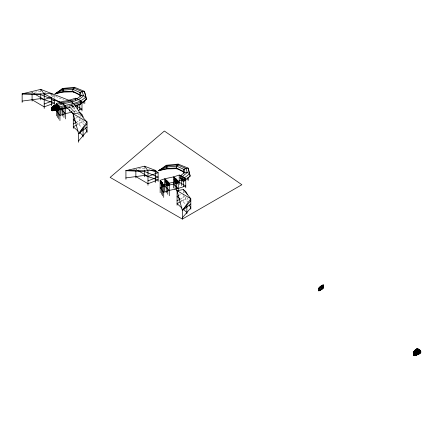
<?xml version="1.0" encoding="UTF-8"?>
<svg xmlns="http://www.w3.org/2000/svg" width="443" height="443" viewBox="0 0 443 443"><rect width="100%" height="100%" fill="white"/><g stroke="black" fill="none" stroke-linecap="round" stroke-linejoin="round"><path stroke-width="0.33" stroke-dasharray="2.21 1.66" d="M68.41 107.965L72.857 107.051L73.826 106.104L72.087 104.526L72.087 106.353M75.57 118.32L78.417 116.742M82.01 114.748L79.557 116.11L79.557 114.061M76.141 122.395L81.025 119.682M76.711 124.926L82.01 121.986L83.577 124.832M179.349 195.147L180.484 194.516M183.33 192.938L184.316 192.389M180.484 198.907L184.803 196.509M181.054 201.438L185.789 198.813L187.666 202.224M52.064 96.69L54.351 95.838L64.202 100.218M70.011 105.235L71.317 105.65L72.857 107.051L74.114 106.613M73.217 105.008L66.876 106.536M73.184 111.918L76.966 110.816M68.449 107.588L74.18 105.871M66.145 106.209L73.184 104.675M68.078 107.361L73.826 106.104M30.755 92.692L40.717 91.347M133.21 169.697L135.198 169.431M144.496 168.174L135.857 169.337L137.014 170.018M84.774 98.789L86.374 99.265M44.61 92.631L45.911 93.058M50.452 94.553L54.351 95.838L54.351 97.715M148.388 169.453L150.338 170.095M32.084 92.515L33.236 93.191M52.922 94.664L54.351 95.838M180.5 199.511L186.874 205.264M76.235 122.24L82.116 127.551M69.712 107.317L74.463 111.636M72.857 107.051L77.016 112.544M77.431 113.098L80.344 116.941M186.863 197.678L188.652 200.535M83.085 120.85L84.873 123.708M185.789 197.102L185.789 200.352M183.33 190.202L183.33 194.815M183.33 195.446L183.33 201.715M144.496 166.208L144.496 169.492M82.01 120.28L82.01 123.525M79.557 118.619L79.557 124.887M74.463 107.029L74.463 112.921M72.857 105.229L72.857 111.287M71.317 103.828L71.317 111.248M69.712 105.34L69.712 108.596M51.493 93.484L51.493 96.22M40.717 89.386L40.717 94.641"/><path stroke-width="0.66" d="M60.254 102.195L56.388 103.524L58.16 105.661L57.346 104.576L54.461 105.451L51.609 107.516L51.737 108.878L51.92 108.219L51.488 107.699L52.872 106.386L57.346 104.576L57.933 105.356M323.462 285.364L318.755 288.083C317.105 293.659 321.989 289.152 323.462 287.878L323.462 284.921C321.535 285.447 319.015 287.003 318.489 288.947L322.166 287.075M321.158 289.7L321.158 285.984L322.853 285.004L322.853 288.537L318.738 290.913L318.738 290.42L320.062 289.578M419 354.118L419.587 352.39L418.757 349.256L417.24 349.084L413.275 352.706L413.385 353.315L413.834 353.315L413.585 354.023L413.275 352.706L413.812 351.687L415.612 349.649L417.323 348.691C419.012 349.217 421.265 350.524 420.8 352.611C419.898 354.19 411.918 357.54 414.277 353.807L414.249 353.531L413.756 354.256L413.651 355.264M418.502 354.134L414.449 355.729C412.189 354.876 415.412 353.874 416.055 353.215L418.026 354.356L420.8 352.611M414.925 355.148L414.449 355.424L413.651 354.959C414.858 354.738 413.269 353.774 413.917 354.854L413.607 355.17M414.964 354.206L416.47 354.815L416.265 355.264L415.761 355.225C413.136 356.515 415.445 354.084 416.852 353.68L416.852 354.035M414.786 351.62L414.858 350.374L417.323 348.691L420.185 350.347L417.716 351.581L415.584 351.814L414.028 351.36L413.325 353.016L414.742 353.841L419.521 352.866M416.852 351.077L418.757 349.256L417.057 349.693L414.786 351.349L415.185 350.12L415.866 350.247L417.716 351.581L418.242 353.221L420.241 352.993L420.379 352.058L419.554 350.684L417.24 349.084L415.329 349.931L414.576 350.662L414.659 351.155M418.757 349.521L418.148 349.605M56.261 108.624L52.163 110.528L55.979 110.445L54.938 108.69L51.825 109.648L52.274 110.739C53.758 111.132 52.872 109.681 52.241 109.177L51.825 109.648L52.274 110.252L53.138 110.373L58.338 109.759L58.631 108.441L57.883 106.276L56.859 104.908L55.43 105.129L56.571 104.792L58.16 105.401L59.229 107.533L59.307 109.111L57.335 110.191L52.274 110.739L51.82 109.958M51.765 110.025C52.019 109.332 51.316 110.335 52.462 110.124M52.191 109.482L51.831 107.333L52.285 107.937L52.191 109.482L51.488 107.699M57.64 109.044L51.936 108.729L52.285 107.937L53.758 107.123L57.601 105.894C65.88 101.851 76.8 103.064 83.494 95.738L85.87 96.829L86.374 99.265L79.779 104.626L75.371 106.17M52.462 109.476L52.241 109.177M52.916 110.08L52.274 110.739L54.362 110.528L53.121 108.607M53.304 106.785L54.461 105.451L55.896 107.367L56.183 109.094L57.601 109.504L59.284 109.083M53.758 107.389L52.872 106.386L51.488 107.865L52.462 108.657L54.301 108.751L59.34 108.136M54.949 106.104L56.255 105.44L58.16 105.401L59.174 107.212L59.39 109.105L58.72 109.532L58.72 118.984M54.334 106.259L53.31 106.519L56.012 105.113L57.518 107.92L57.335 110.191L55.979 110.445L55.386 110.141M56.255 105.777L56.255 105.44M57.596 106.159L55.403 106.708L55.896 107.367L58.969 106.746L58.387 105.96M58.16 105.661L57.374 105.595M161.939 182.488L160.925 181.359C160.366 183.153 161.313 185.03 162.498 186.353C164.209 185.683 162.454 183.225 161.939 182.223L161.939 185.617M52.274 110.562L51.776 109.831L52.246 109.382L52.329 109.803M420.85 351.626L418.33 352.827L414.122 353.547L413.325 353.088L414.028 351.36L415.08 350.502M413.325 353.088L413.646 352.451L414.443 352.91L414.786 353.575L414.382 354.483L414.122 353.547L414.443 352.91L418.546 349.837L418.286 350.252M414.941 355.48L415.335 355.164L414.144 354.478M51.936 108.308L52.462 108.657L52.285 107.937L53.265 107.688M79.779 109.82L79.779 104.626L86.374 99.265L84.967 93.213L84.38 91.302L74.385 87.271L72.907 89.325L72.746 91.197L73.245 91.823L80.128 95.323M188.546 180.384L188.546 177.438L190.147 176.093L188.159 168.13L178.164 164.098L176.679 166.153L176.524 168.024L177.017 168.65L183.906 172.144M419.593 353.664L419.659 352.999L420.13 352.91M165.3 181.696L165.599 179.675L168.362 182.306L168.661 184.892L167.742 185.7L166.219 184.249L165.3 181.696L168.661 184.892M174.132 179.786L174.437 177.765L175.865 178.684L177.3 180.367L177.599 182.931L176.635 183.878L175.09 182.477L174.132 179.786L177.599 182.931M80.272 96.402L79.723 94.686L80.05 92.509L82.188 91.574L84.38 91.302L85.87 96.829C78.943 104.326 68.089 103.745 59.174 107.212M184.05 173.23L183.502 171.513L183.828 169.337L185.966 168.401L188.159 168.13L190.147 176.093L183.557 181.453L181.436 180.329L180.124 177.809L180.539 175.738L184.919 172.227L187.273 172.565L189.648 173.656L184.471 177.826L184.886 180.329L183.557 181.453M417.323 348.691L417.24 349.084L415.329 349.931M52.285 107.937L57.518 107.92L58.16 105.401M414.742 353.841L414.233 353.542L414.382 354.483M54.234 109.017L53.758 107.123L57.883 106.276L58.969 106.746M414.122 353.547L414.443 352.91L418.048 352.213L420.645 351.055L419.648 350.479M416.437 353.558L416.342 352.694L415.584 351.814L419.05 350.125L420.185 350.347M414.388 355.026L413.651 355.269L413.568 354.976L415.335 355.164L418.026 354.356L419.46 353.337L418.391 352.722M418.026 354.356L416.852 354.594M414.371 355.546L414.449 355.485M52.435 108.912L51.482 108.125L51.609 107.516L51.958 107.743L51.632 107.832M57.147 104.537C64.971 100.954 74.895 102.1 81.141 95.406L83.494 95.738L82.188 91.574L73.643 88.03L62.817 89.087L55.12 93.728L63.033 92.1L63.211 90.145L62.424 88.456L55.12 94.049M416.658 349.206L415.911 349.477L416.863 348.874M54.273 105.644L52.75 106.674L52.817 107.123M78.577 142.264L78.577 133.72L87.027 121.886C80.028 115.612 77.16 105.722 69.712 100.079L60.901 101.973L60.901 103.291M182.355 219.086L110.13 177.388L164.375 131.034L241.85 184.737L182.355 219.086L182.355 210.547L190.806 198.708L183.33 189.521L177.073 190.695L177.073 205.187M79.723 94.686L72.746 91.197L63.294 91.629L55.12 93.728L63.211 90.145L72.907 89.325L73.245 88.855M74.042 87.747L74.385 87.271L62.424 88.456L62.607 88.849M73.245 92.365L73.643 91.269L73.643 91.812M158.899 170.876L158.899 170.555L166.989 166.972L176.679 166.153L177.017 165.682M177.815 164.574L178.164 164.098L166.203 165.278L158.899 170.555L166.806 168.921L177.017 168.65L177.017 169.193M320.067 290.392L320.067 289.572L323.462 286.831M22.15 102.394L22.15 93.855L40.717 89.386L44.206 93.916L63.205 103.883L73.294 113.873L78.577 133.72L87.027 123.846M190.806 209.223L190.806 198.708L177.073 190.695L182.355 210.547L190.806 200.673M78.577 140.952L87.027 131.084L85.145 127.673M182.355 217.779L190.806 207.911L189.233 205.07M78.577 133.72L87.027 127.141M182.355 210.547L190.806 203.968M182.499 180.894L182.499 176.397L187.273 172.565L185.966 168.401L177.416 164.851L166.596 165.915L158.899 170.555L167.072 168.456L176.524 168.024L183.502 171.513M323.462 284.921L319.89 286.981L319.89 288.238M318.434 288.72L323.462 285.813M321.158 288.847L323.462 287.518M318.738 290.602L323.462 287.878M414.786 351.349L415.578 350.895M417.489 349.787L417.749 349.372L416.055 350.618L415.185 350.12M415.584 352.08L416.376 351.354M413.972 354.538L415.03 353.929M413.651 355.269L414.144 354.987M414.903 355.076L417.018 353.852M414.449 355.729L414.886 355.48M57.895 92.133L55.12 93.728L56.366 93.307M161.673 168.955L158.899 170.555L160.77 169.918M74.43 118.951L73.294 119.582L75.742 121.797M73.294 123.974L76.141 122.395M76.141 125.242L73.294 126.825L78.195 131.25M178.778 195.463L177.073 196.41L179.52 198.625M177.073 200.801L179.919 199.223M180.484 201.753L177.073 203.647L181.973 208.072M413.385 352.888L413.635 353.198M413.385 353.315L414.432 353.658M415.612 349.649L416.63 349.444L418.286 350.402L419.3 351.775M56.051 110.185L57.601 109.504M53.31 106.519L57.147 105.29L56.809 105.639M413.325 353.016L413.751 352.844M50.884 97.133L44.206 99.631L33.812 93.528M44.206 104.022L54.351 100.223L61.527 102.521M147.984 180.844L158.129 177.05L144.496 171.469L125.928 170.682L125.928 179.221M57.346 104.576L56.1 105.057M75.039 105.672L81.108 103.501L80.692 100.998M56.388 115.9L56.388 110.767L60.901 109.216L65.503 113.591L71.904 112.195M160.161 192.727L160.161 180.351L164.674 178.8L173.49 176.901L179.232 175.046L184.471 177.826M164.674 186.043L160.161 187.588L163.711 192.284L169.281 190.412L178.236 188.463L185.755 185.994L179.232 182.283L173.49 184.144L164.674 186.043L169.281 190.412M58.72 106.608L59.938 108.214L65.503 106.348L65.503 118.901M65.503 113.591L59.938 115.457L56.388 110.767M160.161 180.351L163.711 185.041L169.281 183.175L178.236 181.226L185.755 178.756L185.755 187.815M81.977 110.988L81.977 101.929L74.463 104.398L72.857 102.937M78.217 110.401L81.977 109.166L76.008 105.772M69.712 100.079L75.454 98.219L78.721 99.575L81.977 101.929M72.907 89.325L80.05 92.509L81.041 92.238M176.679 166.153L183.828 169.337L184.82 169.06M55.951 107.893L53.758 107.123L54.788 106.863M51.41 107.882L51.809 107.782M51.864 108.485L52.263 108.385M52.285 109.493L54.085 109.044M52.811 110.196L54.616 109.748M155.271 182.51L155.271 170.311L147.984 170.743L125.928 170.682L144.496 166.208L155.271 170.311L158.129 172.659L158.129 181.442M59.229 107.533L57.518 107.92M66.799 107.643L59.39 109.105M61.527 109.078L62.79 108.806M67.773 108.092L58.72 109.532M73.294 128.365L73.294 113.873L79.557 112.694L82.01 114.748L83.262 117.024M51.482 108.125L51.809 108.07M54.351 100.223L40.717 94.641L22.15 93.855L24.797 93.495M22.15 101.087L40.717 98.584L54.351 103.075L44.206 106.868L32.084 99.753M125.928 170.682L129.899 170.145M125.928 177.914L144.496 175.411L158.129 179.902L147.984 183.695L135.857 176.58M55.381 110.207L56.366 110.085M22.15 93.855L44.206 93.916L51.493 93.484L70.658 100.943M63.033 92.1L73.245 91.823M321.158 287.59L322.166 287.585M414.183 353.514L414.786 353.575L414.432 353.37M55.896 107.367L53.758 107.123M415.584 351.814L417.827 352.085M150.985 170.311L158.129 172.659L147.984 176.458L137.59 170.356M180.539 175.738L182.499 176.397L185.755 178.756M40.717 89.386L51.493 93.484L52.446 94.27M180.124 177.809L184.886 180.329M413.635 352.91L413.275 352.706L413.385 353.054M415.761 354.976L416.265 355.264M413.762 354.455L414.144 354.677M415.324 355.358L414.941 354.943M413.568 354.976L414.537 355.535M73.294 113.873L87.027 121.886L87.027 132.396M57.751 109.642L58.171 109.897L58.925 109.288M183.33 189.521L185.789 191.575L187.356 194.416M183.441 209.401L186.874 212.502M79.668 132.573L83.096 135.674M173.49 184.144L178.236 188.463M60.901 101.973L62.441 103.441M63.964 104.886L65.503 106.348M79.734 112.35L82.01 114.748M144.496 166.208L147.984 170.743L147.984 185.235M160.709 182.682L163.168 185.933M55.386 109.958L55.724 110.412M166.596 168.467L166.806 168.921L166.989 166.972L166.203 165.278L166.385 165.671M166.989 166.972L166.596 165.915M63.211 90.145L62.817 89.087M414.277 353.807L414.454 354.223M183.828 169.337L184.919 172.227M80.05 92.509L81.141 95.406M51.776 109.831L51.82 110.135M64.589 105.478L64.883 108.064L63.964 108.873L63.964 117.439M82.188 91.574L82.21 91.911M414.183 353.353L414.183 353.78M322.166 285.325L322.166 289.085M319.253 290.11L319.253 290.769M318.489 288.52L318.489 288.947M187.273 177.643L187.273 179.996M186.874 205.264L186.874 213.808M183.557 177.338L183.557 186.647M181.436 176.214L181.436 185.523M179.232 175.046L179.232 184.354M178.236 191.027L178.236 181.226L173.49 176.901L173.49 187.982M176.635 179.764L176.635 190.844M175.865 178.684L175.865 183.18M175.09 178.363L175.09 189.443M169.281 195.728L169.281 183.175L164.674 178.8L164.674 191.354M167.742 181.713L167.742 194.267M166.978 180.711L166.978 184.975M166.219 180.262L166.219 192.816M163.711 185.041L163.711 197.417M162.498 183.435L162.498 195.812M161.379 181.957L161.379 194.333M144.496 170.151L144.496 176.724M135.857 171.103L135.857 177.887M84.774 100.616L84.774 103.557M83.494 101.408L83.494 103.169M83.096 128.437L83.096 136.981M78.721 99.575L78.721 99.952M77.663 105.428L77.663 108.696M75.454 98.219L75.454 100.196M72.857 112.655L72.857 114.023M72.087 101.857L72.087 102.239M71.317 111.248L71.317 112.616M69.712 109.875L69.712 111.16M63.205 103.883L63.205 104.16M62.441 108.723L62.441 115.994M60.901 109.216L60.901 114.532M59.938 108.214L59.938 120.59M57.601 109.903L57.601 117.511M56.388 103.524L56.388 105.5M54.351 98.972L54.351 104.614M51.493 97.532L51.493 105.683M44.206 93.916L44.206 108.408M40.717 94.641L40.717 99.897M32.084 94.276L32.084 101.059M54.827 107.245L54.677 107.92L53.974 107.632L54.827 107.245M53.332 106.115L53.088 106.453L53.885 105.982L53.332 106.115M414.986 350.734L414.404 351.354L414.986 350.734M416.653 351.698L415.96 352.251L416.736 352.373L416.653 351.698"/></g></svg>
